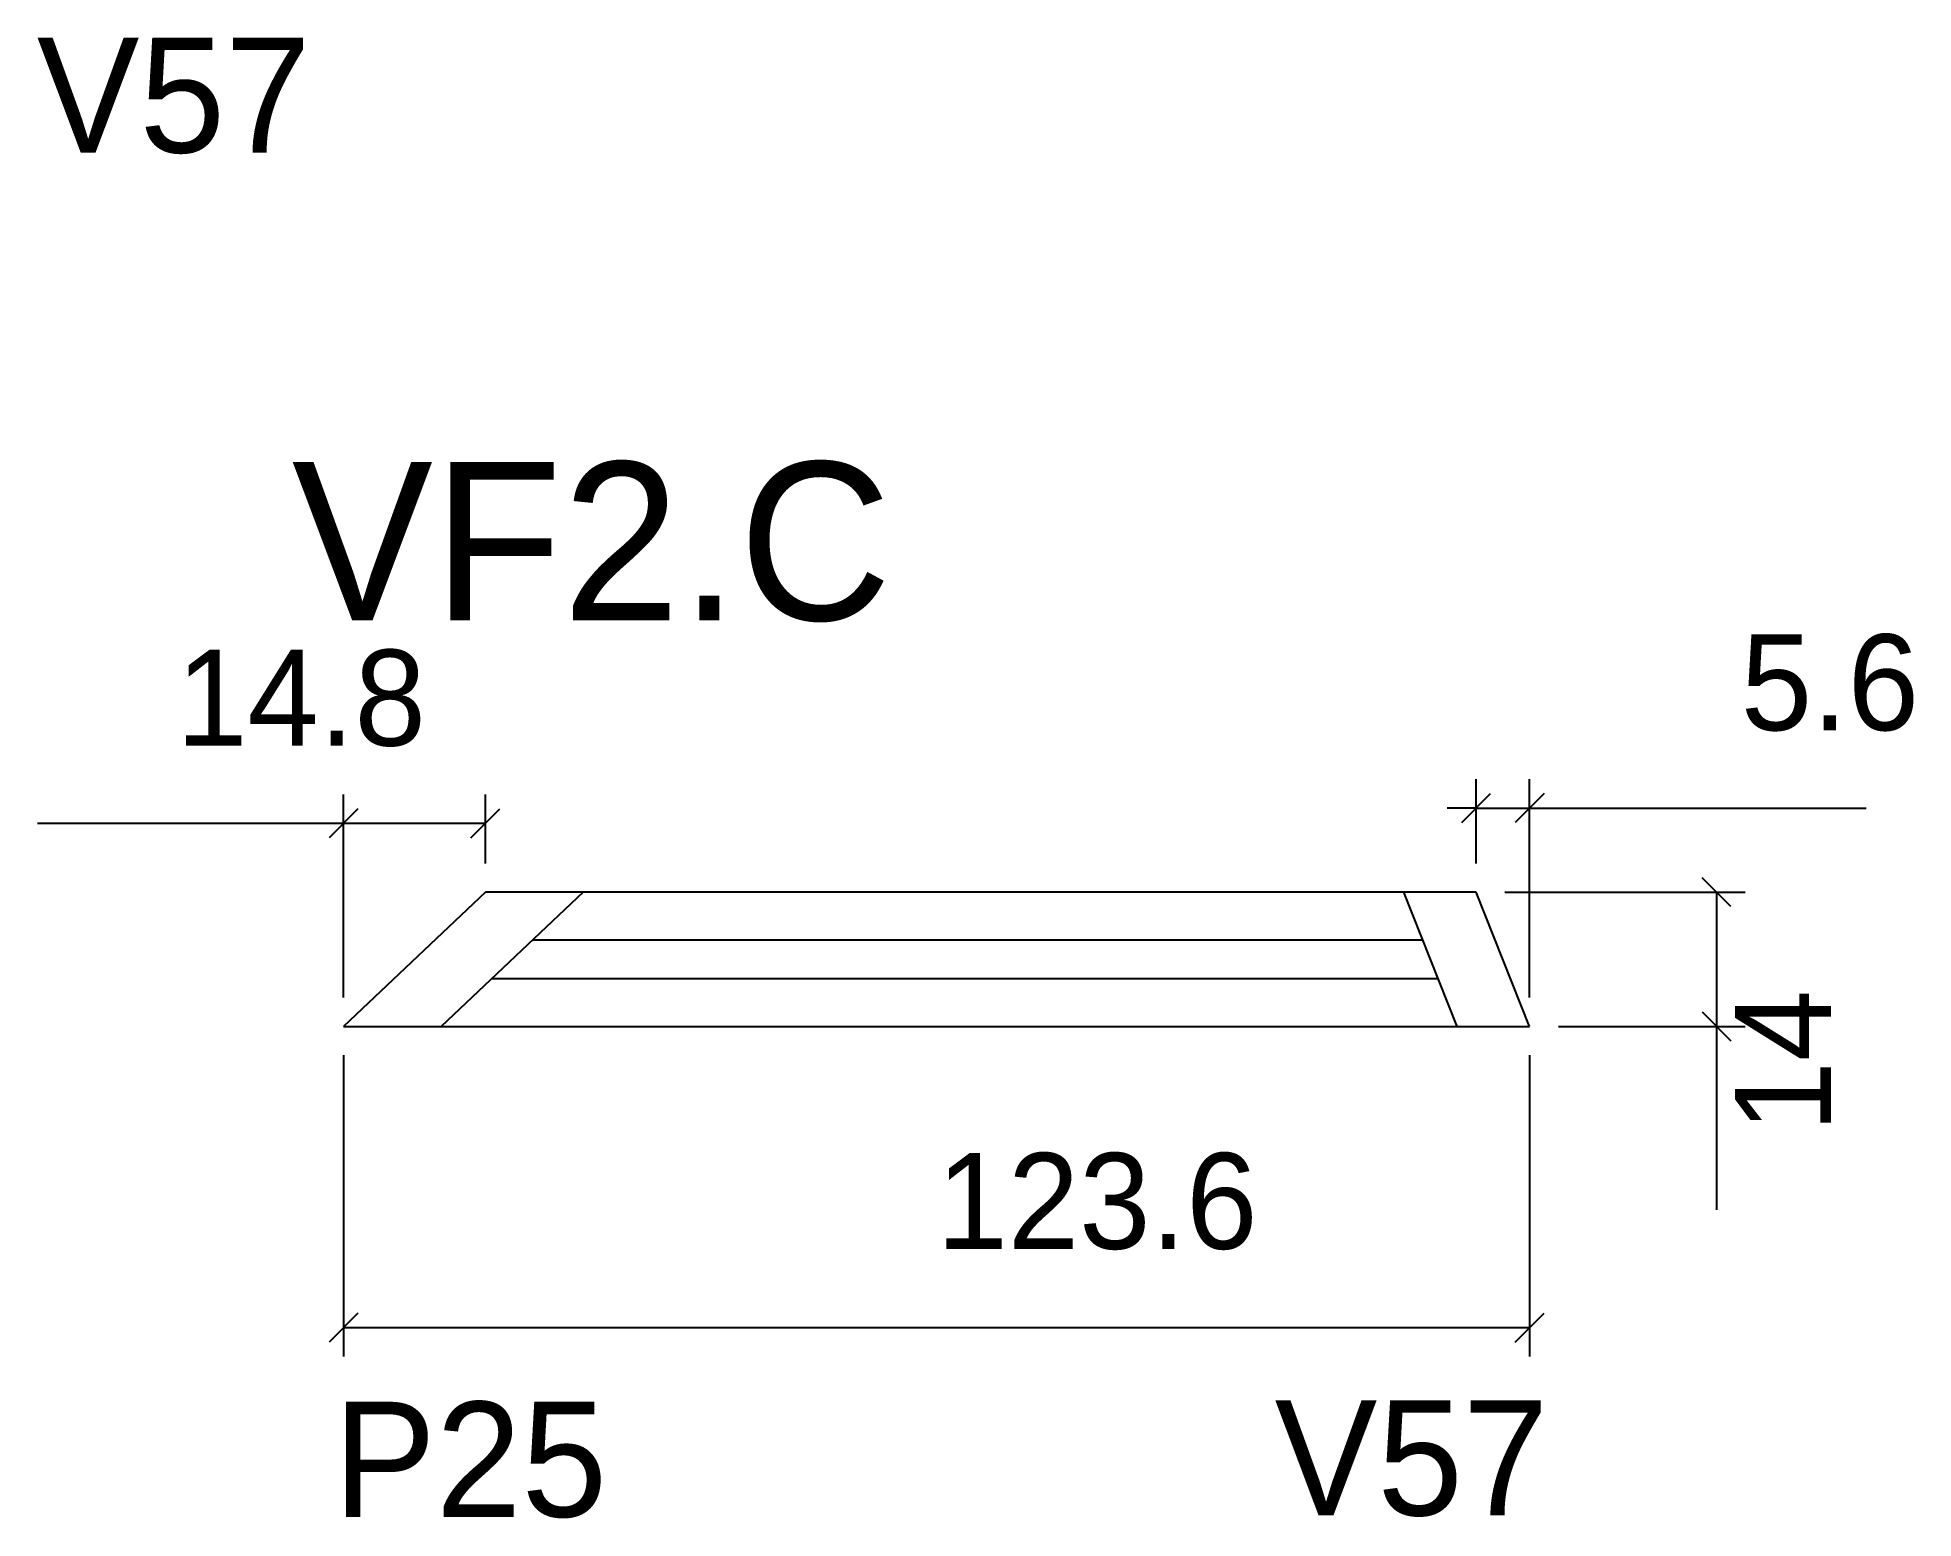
# Model space of a CAD drawing. Header units: metres. Extents: x 4551 to 4747, y -34 to 121.
import ezdxf

# ---------------------------------------------------------------- set-up
doc = ezdxf.new("R2010")
doc.units = ezdxf.units.M
for name, color, linetype in [('5', 7, 'Continuous'), ('NOMENCLATURA', 7, 'Continuous'), ('Painéis', 7, 'Continuous'), ('SARR_2.2x7', 7, 'Continuous'), ('SARR_EDITAR', 7, 'Continuous')]:
    doc.layers.add(name, color=color, linetype=linetype)

msp = doc.modelspace()

# ---------------------------------------------------------------- linework, layer by layer
at = {"layer": 'Painéis', "color": 4, "lineweight": 25}
for p, q in [((4701.09, 34.73), (4701.09, 43.5)), ((4706.67, 20.73), (4706.67, 43.5)), ((4583.02, 20.73), (4583.02, 41.9)), ((4597.81, 34.73), (4597.81, 41.9)), ((4701.09, 40.5), (4698.09, 40.5)), ((4701.09, 40.5), (4706.67, 40.5)), ((4706.67, 40.5), (4741.76, 40.5)), ((4583.02, 38.9), (4551.14, 38.9)), ((4597.81, 38.9), (4583.02, 38.9)), ((4704.09, 31.73), (4729.14, 31.73)), ((4726.14, 31.73), (4726.14, 17.73)), ((4709.67, 17.73), (4729.14, 17.73)), ((4726.14, 17.73), (4726.14, -1.39)), ((4583.02, 14.73), (4583.02, -16.69)), ((4706.67, 14.73), (4706.67, -16.69)), ((4706.67, -13.69), (4583.02, -13.69))]:
    msp.add_line(p, q, dxfattribs=at)
at = {"layer": 'Painéis', "color": 0, "lineweight": 25}
for p, q in [((4699.59, 39), (4702.59, 42)), ((4708.17, 42), (4705.17, 39)), ((4584.52, 40.4), (4581.52, 37.4)), ((4596.31, 37.4), (4599.31, 40.4)), ((4727.64, 30.23), (4724.64, 33.23)), ((4724.64, 19.23), (4727.64, 16.23)), ((4584.52, -12.19), (4581.52, -15.19)), ((4705.17, -15.19), (4708.17, -12.19))]:
    msp.add_line(p, q, dxfattribs=at)
at = {"layer": 'Painéis', "color": 200, "lineweight": 25}
for p, q in [((4597.81, 31.73), (4583.02, 17.73)), ((4701.09, 31.73), (4597.81, 31.73)), ((4706.67, 17.73), (4701.09, 31.73)), ((4583.02, 17.73), (4706.67, 17.73))]:
    msp.add_line(p, q, dxfattribs=at)
at = {"layer": 'SARR_2.2x7', "color": 40, "lineweight": 25}
for p, q in [((4607.99, 31.73), (4593.2, 17.73)), ((4699.13, 17.73), (4693.56, 31.73))]:
    msp.add_line(p, q, dxfattribs=at)
at = {"layer": 'SARR_EDITAR', "color": 141, "lineweight": 25}
for p, q in [((4695.55, 26.73), (4602.71, 26.73)), ((4598.48, 22.73), (4697.14, 22.73))]:
    msp.add_line(p, q, dxfattribs=at)

# ---------------------------------------------------------------- texts
at = {"layer": '5', "color": 5, "lineweight": 25}
for s, p in [('V57', (4551.05, 108.84)), ('P25', (4581.95, -33.41)), ('V57', (4680.09, -33.26))]:
    msp.add_text(s, height=12, rotation=360, dxfattribs=at).set_placement(p)
at = {"layer": 'NOMENCLATURA', "color": 7, "lineweight": 25}
msp.add_text('VF2.C', height=16.5, dxfattribs=at).set_placement((4577.63, 60.08))
at = {"layer": 'Painéis', "color": 240, "lineweight": 25}
for s, p in [('5.6', (4728.68, 48.61)), ('14.8', (4565.58, 47)), ('123.6', (4644.84, -5.47))]:
    msp.add_text(s, height=10, dxfattribs=at).set_placement(p)
msp.add_text('14', height=10, rotation=90, dxfattribs=at).set_placement((4738.07, 6.67))

doc.saveas('drawing.dxf')
